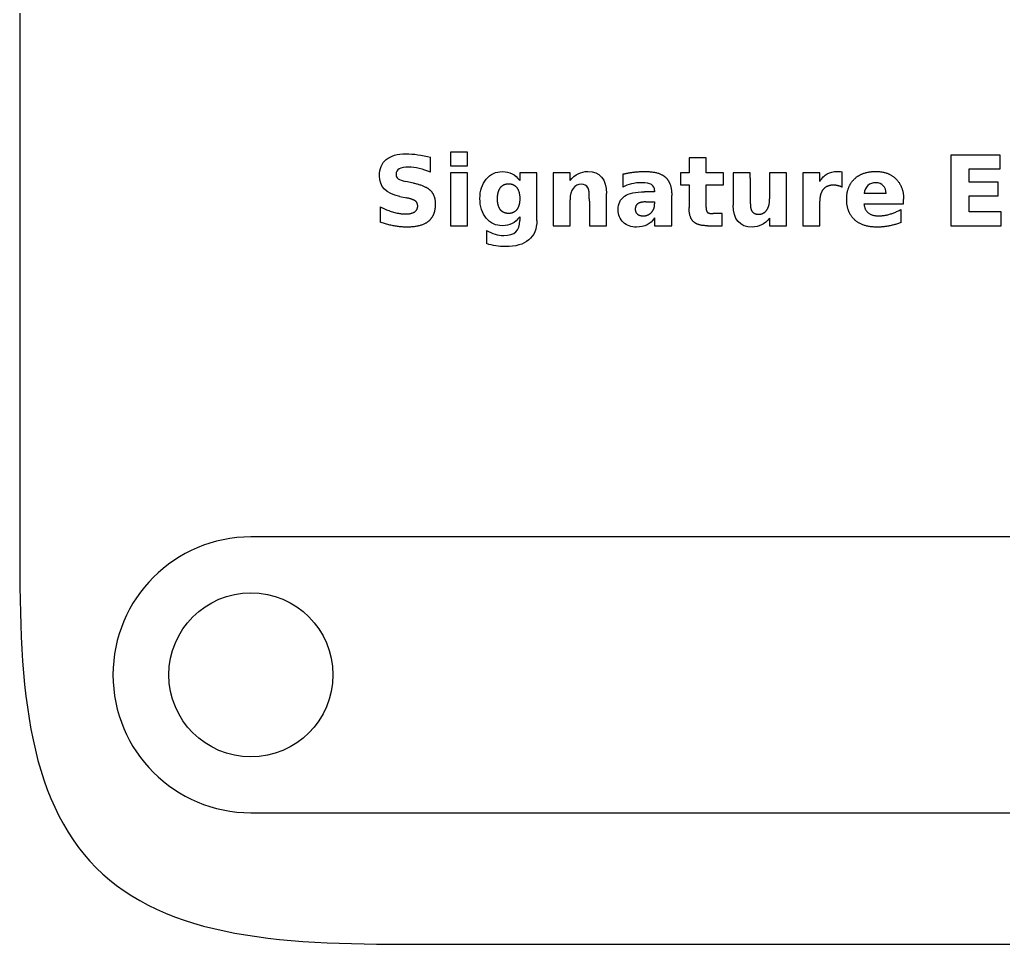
# Model space of a CAD drawing. Header units: millimetres. Extents: x -90 to 0, y -90 to 0.
# Drawn here: x -90 to -63.62, y -90 to -65.2 of the extents above; entities that cross this region are included whole.
import ezdxf

# ---------------------------------------------------------------- set-up
doc = ezdxf.new("R2010")
doc.units = ezdxf.units.MM
doc.layers.add('MARK', color=7, linetype='Continuous')
doc.layers.add('REF', color=7, linetype='Continuous')

msp = doc.modelspace()

# ---------------------------------------------------------------- linework, layer by layer
at = {"layer": 'MARK'}
for p, q in [((-78.446, -68.754), (-78.446, -69.124)), ((-77.992, -68.754), (-78.446, -68.754)), ((-77.992, -69.124), (-77.992, -68.754)), ((-65.024, -68.834), (-65.024, -70.729)), ((-63.705, -68.834), (-65.024, -68.834)), ((-63.705, -69.203), (-63.705, -68.834)), ((-78.98, -69.295), (-78.98, -68.893)), ((-78.446, -69.124), (-77.992, -69.124)), ((-71.592, -68.904), (-72.047, -68.904)), ((-72.047, -68.904), (-72.047, -69.307)), ((-71.592, -69.307), (-71.592, -68.904)), ((-78.446, -69.307), (-78.446, -70.729)), ((-77.992, -69.307), (-78.446, -69.307)), ((-77.992, -70.729), (-77.992, -69.307)), ((-76.588, -69.307), (-76.588, -69.518)), ((-76.131, -69.307), (-76.588, -69.307)), ((-76.131, -70.586), (-76.131, -69.307)), ((-75.694, -69.307), (-75.694, -70.729)), ((-75.24, -69.307), (-75.694, -69.307)), ((-75.24, -69.516), (-75.24, -69.307)), ((-73.825, -69.345), (-73.825, -69.692)), ((-72.273, -69.307), (-72.273, -69.632)), ((-72.047, -69.307), (-72.273, -69.307)), ((-71.124, -69.307), (-71.592, -69.307)), ((-71.124, -69.632), (-71.124, -69.307)), ((-70.861, -69.307), (-70.861, -70.176)), ((-70.404, -69.307), (-70.861, -69.307)), ((-70.404, -69.449), (-70.404, -69.307)), ((-69.886, -69.307), (-69.886, -70.009)), ((-69.431, -69.307), (-69.886, -69.307)), ((-69.431, -70.729), (-69.431, -69.307)), ((-68.995, -69.307), (-68.995, -70.729)), ((-68.54, -69.307), (-68.995, -69.307)), ((-68.54, -69.541), (-68.54, -69.307)), ((-67.939, -69.695), (-67.94, -69.283)), ((-64.535, -69.203), (-63.705, -69.203)), ((-64.535, -69.556), (-64.535, -69.203)), ((-79.438, -69.585), (-79.646, -69.543)), ((-72.273, -69.632), (-72.047, -69.632)), ((-72.047, -69.632), (-72.047, -70.235)), ((-71.592, -69.632), (-71.124, -69.632)), ((-71.592, -70.235), (-71.592, -69.632)), ((-63.754, -69.556), (-64.535, -69.556)), ((-63.754, -69.926), (-63.754, -69.556)), ((-74.265, -70.729), (-74.265, -69.863)), ((-72.97, -69.819), (-73.238, -69.819)), ((-72.97, -69.783), (-72.97, -69.819)), ((-72.511, -70.729), (-72.511, -69.918)), ((-66.76, -69.863), (-67.351, -69.863)), ((-79.804, -69.941), (-79.614, -69.983)), ((-75.24, -70.729), (-75.24, -70.03)), ((-74.722, -70.066), (-74.722, -70.729)), ((-73.206, -70.089), (-72.97, -70.089)), ((-72.97, -70.089), (-72.97, -70.141)), ((-68.54, -70.729), (-68.54, -70.074)), ((-67.356, -70.144), (-66.293, -70.144)), ((-66.293, -70.144), (-66.293, -70.014)), ((-64.535, -69.926), (-63.754, -69.926)), ((-64.535, -70.36), (-64.535, -69.926)), ((-80.334, -70.218), (-80.334, -70.63)), ((-71.163, -70.404), (-71.397, -70.404)), ((-71.163, -70.729), (-71.163, -70.404)), ((-66.36, -70.643), (-66.36, -70.292)), ((-63.677, -70.36), (-64.535, -70.36)), ((-63.677, -70.729), (-63.677, -70.36)), ((-76.588, -70.488), (-76.588, -70.586)), ((-72.97, -70.518), (-72.97, -70.729)), ((-69.886, -70.524), (-69.886, -70.729)), ((-78.446, -70.729), (-77.992, -70.729)), ((-77.483, -70.854), (-77.483, -71.208)), ((-75.694, -70.729), (-75.24, -70.729)), ((-74.722, -70.729), (-74.265, -70.729)), ((-72.97, -70.729), (-72.511, -70.729)), ((-71.553, -70.729), (-71.163, -70.729)), ((-69.886, -70.729), (-69.431, -70.729)), ((-68.995, -70.729), (-68.54, -70.729)), ((-65.024, -70.729), (-63.677, -70.729))]:
    msp.add_line(p, q, dxfattribs=at)
for points, degree, knots in [([(-79.804, -69.941), (-80.185, -69.857), (-80.348, -69.691), (-80.351, -69.387), (-80.351, -69.199), (-80.29, -69.053), (-80.168, -68.952), (-80.046, -68.85), (-79.871, -68.799), (-79.642, -68.799), (-79.435, -68.799), (-79.214, -68.831), (-78.98, -68.893)], 3, [0, 0, 0, 0, 2, 2, 2, 3.252809, 3.252809, 3.252809, 4.505618, 4.505618, 4.505618, 5.647066, 5.647066, 5.647066, 5.647066]), ([(-78.98, -69.295), (-79.187, -69.202), (-79.39, -69.154), (-79.565, -69.154), (-79.682, -69.154), (-79.768, -69.17), (-79.824, -69.202), (-79.88, -69.234), (-79.908, -69.284), (-79.908, -69.352), (-79.908, -69.403), (-79.889, -69.442), (-79.851, -69.47), (-79.814, -69.499), (-79.745, -69.523), (-79.646, -69.543)], 3, [0, 0, 0, 0, 2, 2, 2, 3.326923, 3.326923, 3.326923, 4.653846, 4.653846, 4.653846, 5.649038, 5.649038, 5.649038, 6.644231, 6.644231, 6.644231, 6.644231]), ([(-76.588, -70.488), (-76.715, -70.655), (-76.857, -70.728), (-77.056, -70.729), (-77.23, -70.729), (-77.373, -70.661), (-77.487, -70.524), (-77.6, -70.387), (-77.657, -70.213), (-77.657, -70.002), (-77.657, -69.789), (-77.6, -69.615), (-77.487, -69.479), (-77.373, -69.343), (-77.23, -69.276), (-77.056, -69.276), (-76.857, -69.276), (-76.715, -69.35), (-76.588, -69.518)], 3, [0, 0, 0, 0, 2, 2, 2, 3.752137, 3.752137, 3.752137, 5.504274, 5.504274, 5.504274, 7.263419, 7.263419, 7.263419, 9.022564, 9.022564, 9.022564, 11.030564, 11.030564, 11.030564, 11.030564]), ([(-75.24, -69.516), (-75.101, -69.349), (-74.953, -69.274), (-74.766, -69.273), (-74.439, -69.272), (-74.264, -69.481), (-74.265, -69.863)], 3, [0, 0, 0, 0, 2, 2, 2, 5.527273, 5.527273, 5.527273, 5.527273]), ([(-73.825, -69.345), (-73.533, -69.274), (-73.238, -69.273), (-72.853, -69.273), (-72.682, -69.425), (-72.511, -69.576), (-72.511, -69.918)], 2, [0, 0, 0, 2, 2, 4.612069, 4.612069, 7.224138, 7.224138, 7.224138]), ([(-68.54, -69.541), (-68.482, -69.448), (-68.415, -69.38), (-68.339, -69.337), (-68.263, -69.294), (-68.173, -69.273), (-68.067, -69.273), (-68.034, -69.273), (-68.01, -69.274), (-67.94, -69.283)], 3, [0, 0, 0, 0, 1, 1, 1, 2, 2, 2, 2.288, 2.288, 2.288, 2.288]), ([(-66.36, -70.643), (-66.683, -70.765), (-67.005, -70.766), (-67.391, -70.766), (-67.605, -70.57), (-67.819, -70.374), (-67.819, -70.02), (-67.819, -69.672), (-67.609, -69.472), (-67.399, -69.273), (-67.031, -69.273), (-66.696, -69.273), (-66.494, -69.475), (-66.293, -69.677), (-66.293, -70.014)], 2, [0, 0, 0, 2, 2, 4.393701, 4.393701, 6.787402, 6.787402, 9.138204, 9.138204, 11.489007, 11.489007, 13.629049, 13.629049, 15.76909, 15.76909, 15.76909]), ([(-79.438, -69.585), (-79.122, -69.649), (-78.989, -69.778), (-78.855, -69.908), (-78.855, -70.146), (-78.855, -70.46), (-79.041, -70.613), (-79.227, -70.766), (-79.609, -70.766), (-79.971, -70.765), (-80.334, -70.63)], 2, [0, 0, 0, 1, 1, 2, 2, 3.31383, 3.31383, 4.62766, 4.62766, 5.867286, 5.867286, 5.867286]), ([(-77.107, -69.707), (-77.186, -69.811), (-77.186, -70.002), (-77.186, -70.197), (-77.11, -70.298), (-77.033, -70.399), (-76.887, -70.399), (-76.745, -70.399), (-76.667, -70.295), (-76.588, -70.191), (-76.588, -70.002), (-76.588, -69.811), (-76.667, -69.707), (-76.745, -69.603), (-76.887, -69.603), (-77.028, -69.603), (-77.107, -69.707)], 2, [0, 0, 0, 1, 1, 2.026667, 2.026667, 3.053333, 3.053333, 4.053217, 4.053217, 5.053101, 5.053101, 6.059696, 6.059696, 7.066291, 7.066291, 8.063898, 8.063898, 8.063898]), ([(-74.758, -69.71), (-74.793, -69.651), (-74.858, -69.615), (-74.935, -69.616), (-75.03, -69.616), (-75.104, -69.652), (-75.158, -69.726), (-75.213, -69.799), (-75.24, -69.9), (-75.24, -70.03)], 3, [0, 0, 0, 0, 2, 2, 2, 4.434783, 4.434783, 4.434783, 6.869565, 6.869565, 6.869565, 6.869565]), ([(-72.97, -69.783), (-72.971, -69.639), (-73.079, -69.576), (-73.32, -69.575), (-73.514, -69.575), (-73.682, -69.614), (-73.825, -69.692)], 3, [0, 0, 0, 0, 2, 2, 2, 3.619718, 3.619718, 3.619718, 3.619718]), ([(-70.404, -69.449), (-70.404, -69.565), (-70.405, -69.74), (-70.406, -69.914), (-70.406, -69.973), (-70.406, -70.144), (-70.398, -70.219), (-70.389, -70.295), (-70.367, -70.329)], 2, [0, 0, 0, 1, 1, 2, 2, 4.934783, 4.934783, 7.869565, 7.869565, 7.869565]), ([(-67.939, -69.695), (-68.057, -69.639), (-68.176, -69.64), (-68.351, -69.64), (-68.446, -69.752), (-68.54, -69.865), (-68.54, -70.074)], 2, [0, 0, 0, 2, 2, 4.93617, 4.93617, 7.87234, 7.87234, 7.87234]), ([(-66.76, -69.863), (-66.76, -69.777), (-66.786, -69.707), (-66.836, -69.655), (-66.886, -69.602), (-66.952, -69.575), (-67.033, -69.575), (-67.208, -69.574), (-67.325, -69.678), (-67.351, -69.863)], 3, [0, 0, 0, 0, 1, 1, 1, 2, 2, 2, 4.166667, 4.166667, 4.166667, 4.166667]), ([(-74.722, -70.066), (-74.722, -69.882), (-74.73, -69.813), (-74.738, -69.743), (-74.758, -69.71)], 2, [0, 0, 0, 1, 1, 2, 2, 2]), ([(-72.97, -70.518), (-73.094, -70.692), (-73.232, -70.765), (-73.453, -70.766), (-73.601, -70.766), (-73.72, -70.723), (-73.812, -70.637), (-73.904, -70.551), (-73.95, -70.44), (-73.95, -70.303), (-73.95, -70.136), (-73.892, -70.014), (-73.778, -69.936), (-73.663, -69.858), (-73.483, -69.819), (-73.238, -69.819)], 3, [0, 0, 0, 0, 2, 2, 2, 3.348837, 3.348837, 3.348837, 4.697674, 4.697674, 4.697674, 6.337927, 6.337927, 6.337927, 7.97818, 7.97818, 7.97818, 7.97818]), ([(-80.334, -70.218), (-79.971, -70.411), (-79.656, -70.412), (-79.496, -70.412), (-79.411, -70.358), (-79.326, -70.305), (-79.326, -70.206), (-79.326, -70.117), (-79.384, -70.069), (-79.442, -70.021), (-79.614, -69.983)], 2, [0, 0, 0, 2, 2, 3.016129, 3.016129, 4.032258, 4.032258, 4.944169, 4.944169, 5.856079, 5.856079, 5.856079]), ([(-73.206, -70.089), (-73.348, -70.089), (-73.42, -70.138), (-73.491, -70.186), (-73.491, -70.28), (-73.491, -70.366), (-73.434, -70.415), (-73.376, -70.464), (-73.273, -70.464), (-73.145, -70.464), (-73.057, -70.372), (-72.97, -70.28), (-72.97, -70.141)], 2, [0, 0, 0, 1, 1, 2, 2, 2.918919, 2.918919, 3.837838, 3.837838, 4.98365, 4.98365, 6.129463, 6.129463, 6.129463]), ([(-69.886, -70.524), (-70.024, -70.69), (-70.171, -70.765), (-70.357, -70.766), (-70.684, -70.767), (-70.862, -70.558), (-70.861, -70.176)], 3, [0, 0, 0, 0, 2, 2, 2, 5.559633, 5.559633, 5.559633, 5.559633]), ([(-70.367, -70.329), (-70.309, -70.42), (-70.191, -70.422), (-70.048, -70.422), (-69.967, -70.313), (-69.886, -70.204), (-69.886, -70.009)], 2, [0, 0, 0, 2, 2, 4.434783, 4.434783, 6.869565, 6.869565, 6.869565]), ([(-67.356, -70.144), (-67.321, -70.464), (-66.964, -70.464), (-66.677, -70.464), (-66.36, -70.292)], 2, [0, 0, 0, 2, 2, 3.614286, 3.614286, 3.614286]), ([(-71.553, -70.729), (-71.822, -70.729), (-71.934, -70.617), (-72.047, -70.504), (-72.047, -70.235)], 2, [0, 0, 0, 1, 1, 2, 2, 2]), ([(-71.592, -70.235), (-71.592, -70.334), (-71.553, -70.369), (-71.514, -70.404), (-71.397, -70.404)], 2, [0, 0, 0, 1, 1, 2, 2, 2]), ([(-76.131, -70.586), (-76.131, -70.814), (-76.203, -70.989), (-76.347, -71.109), (-76.492, -71.23), (-76.701, -71.29), (-76.975, -71.29), (-77.154, -71.29), (-77.314, -71.264), (-77.483, -71.208)], 3, [0, 0, 0, 0, 1, 1, 1, 2, 2, 2, 2.648148, 2.648148, 2.648148, 2.648148]), ([(-77.483, -70.854), (-77.323, -70.945), (-77.174, -70.989), (-77.019, -70.989), (-76.72, -70.988), (-76.589, -70.865), (-76.588, -70.586)], 3, [0, 0, 0, 0, 2, 2, 2, 5.868132, 5.868132, 5.868132, 5.868132])]:
    msp.add_open_spline(points, degree=degree, knots=knots, dxfattribs=at)
at = {"layer": 'REF'}
for p, q in [((-90, -10.935), (-90, -79.065)), ((-6.2, -79.075), (-83.8, -79.075)), ((-83.8, -86.475), (-6.2, -86.475)), ((-79.065, -90), (-10.935, -90))]:
    msp.add_line(p, q, dxfattribs=at)
msp.add_circle((-83.8, -82.775), 2.2, dxfattribs=at)
msp.add_arc((-83.8, -82.775), 3.7, -270, -90, dxfattribs=at)
msp.add_open_spline([(-90, -79.065), (-90.003, -80.891), (-89.989, -82.699), (-89.701, -84.233), (-89.419, -85.774), (-88.864, -87.041), (-87.95, -87.95), (-87.041, -88.864), (-85.774, -89.419), (-84.233, -89.701), (-82.699, -89.989), (-80.891, -90.003), (-79.065, -90)], degree=3, knots=[0, 0, 0, 0, 0.25, 0.25, 0.25, 0.5, 0.5, 0.5, 0.75, 0.75, 0.75, 1, 1, 1, 1], dxfattribs=at)

doc.saveas('drawing.dxf')
